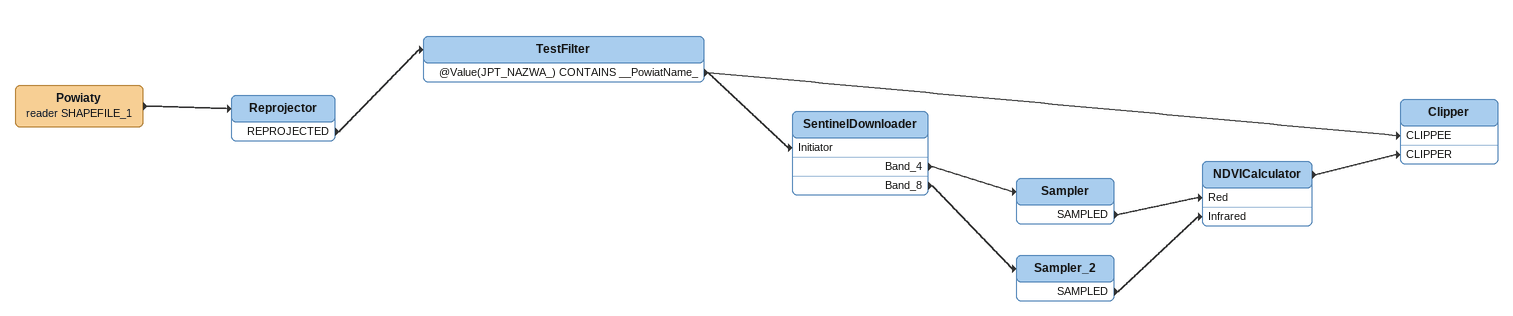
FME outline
Powiaty (reader SHAPEFILE_1)
    -> Reprojector
Reprojector
    REPROJECTED -> TestFilter
TestFilter
    @Value(JPT_NAZWA_) CONTAINS __PowiatName_ -> SentinelDownloader [Initiator]
    @Value(JPT_NAZWA_) CONTAINS __PowiatName_ -> Clipper [CLIPPEE]
SentinelDownloader
    Band_4 -> Sampler
    Band_8 -> Sampler_2
Sampler
    SAMPLED -> NDVICalculator [Red]
Sampler_2
    SAMPLED -> NDVICalculator [Infrared]
NDVICalculator
    -> Clipper [CLIPPER]
Clipper
